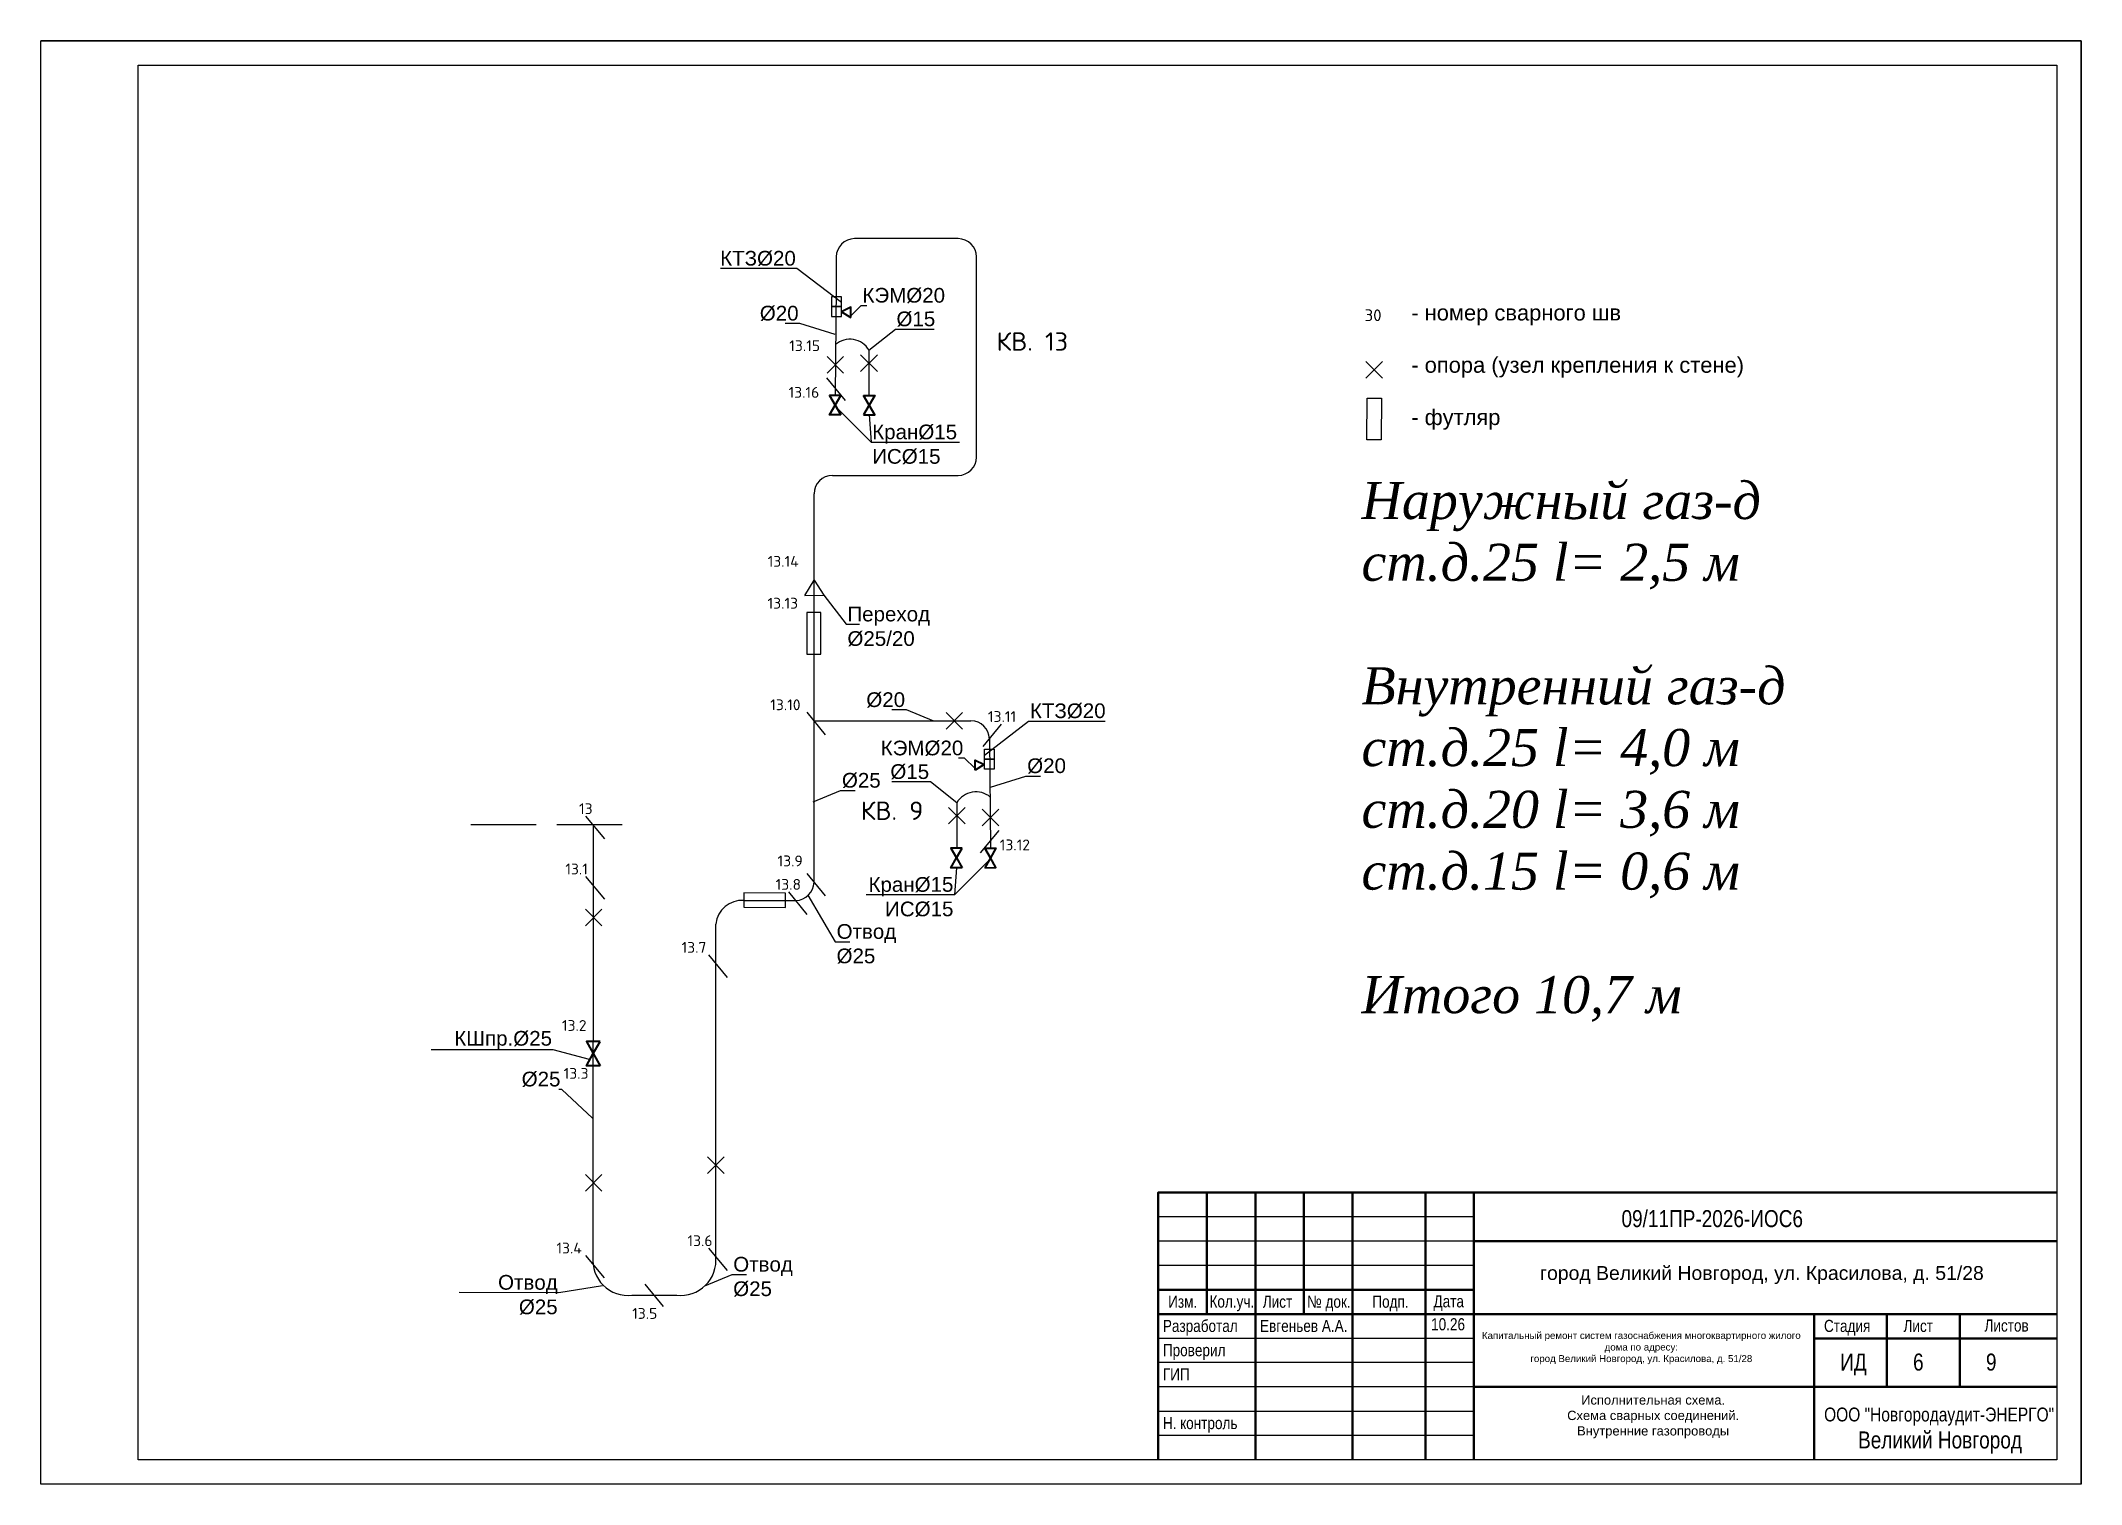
# Model space of a CAD drawing. Header units: inches. Extents: x -18856 to -7743, y 17097 to 24956.
import ezdxf
from ezdxf import colors
from ezdxf.entities.mleader import LeaderData, LeaderLine
from ezdxf.enums import TextEntityAlignment as Align
from ezdxf.math import Vec2, Vec3

# ---------------------------------------------------------------- set-up
doc = ezdxf.new("R2010")
doc.units = ezdxf.units.IN
doc.header["$MEASUREMENT"] = 0
doc.linetypes.add('ACAD_ISO02W100', pattern=[15, 12, -3])
doc.layers.get('0').update_dxf_attribs({"color": 18, "true_color": 0x000000})
for name, color, linetype, lineweight in [('анп Рамка жирная', 7, 'Continuous', 50), ('ГП_Таbлицы', 7, 'Continuous', 50), ('Трубы', 7, 'Continuous', 40)]:
    doc.layers.add(name, color=color, linetype=linetype, lineweight=lineweight)
doc.styles.add('ISO', font='arial.ttf')
doc.styles.add('PROFIL', font='simplex.shx')
doc.styles.get("Standard").update_dxf_attribs({"font": 'arial.ttf'})
doc.mleader_styles.duplicate_entry("Standard", '')

msp = doc.modelspace()

# ---------------------------------------------------------------- linework, layer by layer
at = {"color": 18, "true_color": 0x000000}
for p, q in [((-13860, 23879), (-14424, 23879)), ((-14524, 23779), (-14524, 23619)), ((-13760, 22690), (-13760, 23779)), ((-14346, 23272), (-14346, 23026)), ((-14545, 22590), (-13860, 22590)), ((-14645, 21254), (-14645, 22490)), ((-14645, 20376), (-14645, 21254)), ((-14645, 21254), (-13790, 21254)), ((-13867, 20808), (-13868, 20561)), ((-16159, 20687), (-16514, 20687)), ((-15690, 20687), (-16046, 20687)), ((-15848, 20685), (-15850, 18330)), ((-15027, 20276), (-14745, 20276)), ((-15180, 18336), (-15180, 20147)), ((-15636, 18126), (-15393, 18126))]:
    msp.add_line(p, q, dxfattribs=at)
at = {"color": 0}
for p, q in [((-14524, 23619), (-14529, 23025)), ((-14484, 23146), (-14574, 23237)), ((-14484, 23237), (-14574, 23146)), ((-14391, 23156), (-14300, 23247)), ((-14391, 23247), (-14300, 23156)), ((-14474, 22998), (-14576, 23121)), ((-11640, 23120), (-11549, 23210)), ((-11640, 23210), (-11549, 23120)), ((-14695, 21936), (-14645, 22020)), ((-14645, 22020), (-14592, 21938)), ((-14695, 21936), (-14592, 21938)), ((-14582, 21178), (-14683, 21300)), ((-13926, 21209), (-13836, 21299)), ((-13926, 21299), (-13836, 21209)), ((-13724, 21113), (-13623, 21236)), ((-13690, 21155), (-13684, 20561)), ((-13822, 20692), (-13913, 20782)), ((-13822, 20782), (-13913, 20692)), ((-15785, 20612), (-15887, 20734)), ((-13730, 20682), (-13639, 20773)), ((-13730, 20773), (-13639, 20682)), ((-13739, 20534), (-13637, 20657)), ((-15785, 20283), (-15887, 20406)), ((-14582, 20300), (-14683, 20423)), ((-15800, 20137), (-15890, 20228)), ((-15800, 20228), (-15890, 20137)), ((-14682, 20200), (-14783, 20323)), ((-15116, 19857), (-15218, 19979)), ((-15800, 18693), (-15890, 18783)), ((-15800, 18783), (-15890, 18692)), ((-15135, 18879), (-15226, 18789)), ((-15135, 18789), (-15225, 18879)), ((-15786, 18220), (-15888, 18342)), ((-15116, 18260), (-15218, 18382)), ((-15464, 18065), (-15565, 18187))]:
    msp.add_line(p, q, dxfattribs=at)
for points in [[(-14496, 23563), (-14550, 23563), (-14550, 23509), (-14496, 23509)], [(-14496, 23509), (-14550, 23509), (-14550, 23455), (-14496, 23455)], [(-11634, 22784), (-11633, 23011), (-11555, 23011), (-11556, 22784)], [(-14607, 21616), (-14607, 21843), (-14685, 21843), (-14685, 21616)], [(-13717, 21099), (-13663, 21099), (-13663, 21045), (-13717, 21045)], [(-13717, 21045), (-13663, 21045), (-13663, 20991), (-13717, 20991)], [(-15027, 20239), (-14800, 20238), (-14800, 20316), (-15027, 20317)]]:
    msp.add_lwpolyline(points, close=True, dxfattribs=at)
at = {"color": 0, "lineweight": 40}
for points in [[(-14445, 23449), (-14445, 23505), (-14495, 23480)], [(-14499, 23025), (-14560, 23025), (-14529, 22972)], [(-14375, 23024), (-14314, 23025), (-14345, 22972)], [(-14499, 22919), (-14560, 22919), (-14529, 22972)], [(-14375, 22919), (-14314, 22919), (-14345, 22972)], [(-13768, 20985), (-13768, 21040), (-13718, 21016)], [(-13838, 20560), (-13899, 20560), (-13869, 20507)], [(-13715, 20560), (-13654, 20560), (-13684, 20507)], [(-13838, 20454), (-13899, 20454), (-13869, 20507)], [(-13715, 20454), (-13654, 20455), (-13684, 20507)], [(-15809, 19508), (-15885, 19508), (-15847, 19442)], [(-15809, 19376), (-15885, 19376), (-15847, 19442)]]:
    msp.add_lwpolyline(points, close=True, dxfattribs=at)
at = {"color": 18, "true_color": 0x000000}
for centre, radius, start, end in [((-14424, 23779), 100, 90, 180), ((-13860, 23779), 100, 0, 90), ((-13860, 22690), 100, 270, 0), ((-14545, 22490), 100, 90, 180), ((-13790, 21154), 100, 0.5088, 90), ((-14745, 20376), 100, 270, 0), ((-15037, 20133), 143, 86.1087, 174.4784), ((-15658, 18317), 192, 174.4405, 276.4466), ((-15371, 18317), 192, 263.5534, 5.5595)]:
    msp.add_arc(centre, radius, start, end, dxfattribs=at)
at = {"color": 0}
for centre, start, end in [((-14450, 23209), 31.0909, 129.8698), ((-13763, 20745), 50.1302, 148.9091)]:
    msp.add_arc(centre, 122, start, end, dxfattribs=at)
at = {"layer": 'анп Рамка жирная', "color": 7, "lineweight": 30, "ltscale": 0.001}
for p, q in [((-18856, 24956), (-7743, 24956)), ((-18856, 17097), (-18856, 24956)), ((-7743, 24956), (-18856, 24956)), ((-7743, 24956), (-7743, 17097)), ((-18327, 17230), (-18327, 24824)), ((-18327, 24824), (-7875, 24824)), ((-7875, 24824), (-7875, 17230)), ((-7875, 17230), (-18327, 17230)), ((-7743, 17097), (-18856, 17097))]:
    msp.add_line(p, q, dxfattribs=at)
at = {"layer": 'анп Рамка жирная', "color": 0, "lineweight": 30, "ltscale": 0.001}
msp.add_line((-7743, 17097), (-7743, 24956), dxfattribs=at)
at = {"layer": 'ГП_Таbлицы', "color": 7}
for p, q in [((-12506, 18685), (-12506, 18023)), ((-12241, 18685), (-12241, 17230)), ((-11977, 18685), (-11977, 18023)), ((-11712, 18685), (-11712, 17230)), ((-11315, 18685), (-11315, 17230)), ((-11051, 18685), (-11051, 17230)), ((-11051, 18420), (-7875, 18420)), ((-11051, 18156), (-12771, 18156)), ((-12771, 18023), (-7875, 18023)), ((-9198, 18023), (-9198, 17230)), ((-8802, 18023), (-8802, 17627)), ((-8405, 18023), (-8405, 17627)), ((-9198, 17891), (-7875, 17891)), ((-11051, 17627), (-7875, 17627))]:
    msp.add_line(p, q, dxfattribs=at)
at = {"layer": 'ГП_Таbлицы', "color": 7, "lineweight": -3}
for p, q in [((-11051, 18553), (-12771, 18553)), ((-11051, 18420), (-12771, 18420)), ((-11051, 18288), (-12771, 18288)), ((-11051, 17891), (-12771, 17891)), ((-11051, 17759), (-12771, 17759)), ((-11051, 17627), (-12771, 17627)), ((-11051, 17494), (-12771, 17494)), ((-11051, 17362), (-12771, 17362))]:
    msp.add_line(p, q, dxfattribs=at)
at = {"layer": 'ГП_Таbлицы', "color": 7}
msp.add_lwpolyline([(-12771, 17230), (-12771, 18685), (-7875, 18685)], dxfattribs=at)

# ---------------------------------------------------------------- texts
at = {"color": 0, "style": 'PROFIL'}
for s, height, p in [('30', 63.9, (-11600, 23462)), ('КВ. 13', 100, (-13456, 23319)), ('13.15', 59, (-14696, 23296)), ('13.16', 59, (-14700, 23042)), ('13.14', 59, (-14813, 22122)), ('13.13', 59, (-14815, 21894)), ('13.10', 59, (-14801, 21341)), ('13.11', 59, (-13621, 21277)), ('13', 59, (-15888, 20775)), ('КВ. 9', 100, (-14220, 20764)), ('13.12', 59, (-13551, 20578)), ('13.1', 59, (-15938, 20447)), ('13.9', 59, (-14775, 20491)), ('13.8', 59, (-14785, 20363)), ('13.7', 59, (-15299, 20020)), ('13.2', 59, (-15951, 19595)), ('13.3', 59, (-15941, 19334)), ('13.6', 59, (-15266, 18423)), ('13.4', 59, (-15979, 18383)), ('13.5', 59, (-15567, 18027))]:
    msp.add_text(s, height=height, dxfattribs=at).set_placement(p, align=Align.MIDDLE)
at = {"insert": (-11889, 23661), "char_height": 85.38, "attachment_point": 1}
msp.add_mtext_dynamic_manual_height_columns('\\P               - номер сварного шв\\P\\P               - опора (узел крепления к стене)\\P\\P               - футляр', width=4332.81, gutter_width=2.67, heights=[-823], dxfattribs=at)
at = {"lineweight": 25, "insert": (-11663, 22554), "char_height": 201.74, "width": 3302.93, "attachment_point": 1}
msp.add_mtext('{\\fTimes New Roman|b0|i1|c204|p18;Наружный газ-д\\Pст.д.25 \\fTimes New Roman|b0|i1|c0|p18;l= \\fTimes New Roman|b0|i1|c204|p18;2,5 м\\P\\PВнутренний газ-д\\Pст.д.25 l= 4,0 м\\Pст.д.20 l= 3,6 м\\Pст.д.15 l= 0,6 м\\P\\PИтого 10,7 м}', dxfattribs=at)
at = {"layer": 'ГП_Таbлицы', "color": 7, "style": 'ISO', "width": 0.8}
for s, height, p in [('09/11ПР-2026-ИОС6', 92.61, (-10247, 18497)), ('Изм.', 66.1, (-12716, 18058)), ('Кол.уч.', 66.1, (-12491, 18059)), ('Лист', 66.1, (-12201, 18058)), ('№ док.', 66.1, (-11959, 18058)), ('Подп.', 66.1, (-11604, 18058)), ('Дата', 66.1, (-11271, 18060)), ('Разработал', 66.1, (-12745, 17926)), ('Евгеньев А.А.', 66.15, (-12216, 17926)), ('10.26', 66.1, (-11284, 17935)), ('Стадия', 66.1, (-9144, 17926)), ('Лист', 66.1, (-8711, 17926)), ('Листов', 66.1, (-8270, 17928)), ('Проверил', 66.1, (-12745, 17794)), ('ИД', 92.6, (-9056, 17716)), ('6', 92.6, (-8659, 17716)), ('9', 92.6, (-8262, 17716)), ('ГИП', 66.1, (-12745, 17662)), ('Н. контроль', 66.15, (-12745, 17397))]:
    msp.add_text(s, height=height, dxfattribs=at).set_placement(p)
for s, height, p in [('ООО "Новгородаудит-ЭНЕРГО"', 75.6, (-8517, 17439)), ('Великий Новгород', 92.61, (-8512, 17292))]:
    msp.add_text(s, height=height, dxfattribs=at).set_placement(p, align=Align.CENTER)
at = {"layer": 'Трубы', "linetype": 'ACAD_ISO02W100', "attachment_point": 1}
for s, width, heights, insert, char_height in [('\\pxt26;город Великий Новгород, ул. Красилова, д. 51/28', 3046.88, [-99.1], (-10691, 18285), 75.6), ('\\pxa0.66667,sm1,qc;Капитальный ремонт систем газоснабжения многоквартирного жилого дома по адресу:\\P\\pa0.25,s*,t26;город Великий Новгород, ул. Красилова, д. 51/28', 1770, [-202], (-11024, 17926), 37.8), ('\\pxa0.66667,sm1,qc;Исполнительная схема.\\PСхема сварных соединений.\\PВнутренние газопроводы', 1916.71, [-303], (-11033, 17581), 50.4)]:
    msp.add_mtext_dynamic_manual_height_columns(s, width=width, gutter_width=3.15, heights=heights, dxfattribs=dict(at, insert=insert, char_height=char_height))

# ---------------------------------------------------------------- leaders
at = {"color": 0}
ml = msp.add_multileader_mtext('', dxfattribs=at)
ml.set_content('КТЗ%%C20')
ml.set_leader_properties(color=256)
ml.build(insert=Vec2(0, 0))
ml.multileader.update_dxf_attribs({"has_dogleg": 0, "text_left_attachment_type": 6, "text_right_attachment_type": 6, "dogleg_length": 2, "arrow_head_size": 0})
ctx = ml.context
ctx.base_point, ctx.char_height, ctx.arrow_head_size, ctx.landing_gap_size, ctx.plane_origin, ctx.plane_x_axis, ctx.plane_y_axis = Vec3(-15149, 23717), 80, 0, 6.45, Vec3(-13976, 23588), Vec3(0.999999, -0.001459, 0), Vec3(0.001459, 0.999999, 0)
ctx.left_attachment, ctx.right_attachment, ctx.text_align_type = 6, 6, 2
notes = []
notes.append((ctx, [(0, (1, 1, 0), (-14736, 23716), (-0.999999, 0.001459, 0), 2, [(0, [(-14496, 23531)], 0, [])])]))
ctx.mtext.insert, ctx.mtext.text_direction, ctx.mtext.rotation, ctx.mtext.width, ctx.mtext.defined_height, ctx.mtext.alignment, ctx.mtext.flow_direction = Vec3(-14744, 23812), Vec3(0.999999, -0.001459, 0), 6.281727, 419.1, 0.431, 3, 5
ml = msp.add_multileader_mtext('', dxfattribs=at)
ml.set_content('КЭМ%%C20')
ml.set_leader_properties(color=256)
ml.build(insert=Vec2(0, 0))
ml.multileader.update_dxf_attribs({"has_dogleg": 0, "text_left_attachment_type": 6, "text_right_attachment_type": 6, "dogleg_length": 2, "arrow_head_size": 0})
ctx = ml.context
ctx.base_point, ctx.char_height, ctx.arrow_head_size, ctx.landing_gap_size, ctx.plane_origin, ctx.plane_x_axis, ctx.plane_y_axis = Vec3(-14388, 23515), 80, 0, 6.45, Vec3(-12632, 23361), Vec3(0.999999, -0.001459, 0), Vec3(0.001459, 0.999999, 0)
ctx.left_attachment, ctx.right_attachment = 6, 6
notes.append((ctx, [(1, (1, 1, 0), (-14390, 23515), (0.999999, -0.001459, 0), 2, [(0, [(-14445, 23459)], 0, [])])]))
ctx.mtext.insert, ctx.mtext.text_direction, ctx.mtext.rotation, ctx.mtext.width, ctx.mtext.defined_height, ctx.mtext.flow_direction = Vec3(-14381, 23611), Vec3(0.999999, -0.001459, 0), 6.281727, 24.57, 12.2, 5
ml = msp.add_multileader_mtext('', dxfattribs=at)
ml.set_content('%%C20')
ml.set_leader_properties(color=256)
ml.build(insert=Vec2(0, 0))
ml.multileader.update_dxf_attribs({"has_dogleg": 0, "text_left_attachment_type": 6, "text_right_attachment_type": 6, "dogleg_length": 2, "arrow_head_size": 0})
ctx = ml.context
ctx.base_point, ctx.char_height, ctx.arrow_head_size, ctx.landing_gap_size, ctx.plane_origin, ctx.plane_x_axis, ctx.plane_y_axis = Vec3(-14937, 23418), 80, 0, 6.45, Vec3(-13939, 22753), Vec3(0.999999, -0.001459, 0), Vec3(0.001459, 0.999999, 0)
ctx.left_attachment, ctx.right_attachment, ctx.text_align_type = 6, 6, 2
notes.append((ctx, [(0, (1, 1, 0), (-14721, 23417), (-0.999999, 0.001459, 0), 2, [(1, [(-14530, 23357)], 0, [])])]))
ctx.mtext.insert, ctx.mtext.text_direction, ctx.mtext.rotation, ctx.mtext.width, ctx.mtext.defined_height, ctx.mtext.alignment, ctx.mtext.flow_direction = Vec3(-14729, 23513), Vec3(0.999999, -0.001459, 0), 6.281727, 71.66, 96, 3, 5
ml = msp.add_multileader_mtext('', dxfattribs=at)
ml.set_content('%%C15')
ml.set_leader_properties(color=256)
ml.build(insert=Vec2(0, 0))
ml.multileader.update_dxf_attribs({"has_dogleg": 0, "text_left_attachment_type": 6, "text_right_attachment_type": 6, "dogleg_length": 2, "arrow_head_size": 0})
ctx = ml.context
ctx.base_point, ctx.char_height, ctx.arrow_head_size, ctx.landing_gap_size, ctx.plane_origin, ctx.plane_x_axis, ctx.plane_y_axis = Vec3(-14202, 23386), 80, 0, 6.45, Vec3(-14497, 23271), Vec3(0.999999, 0.001459, 0), Vec3(-0.001459, 0.999999, 0)
ctx.left_attachment, ctx.right_attachment = 6, 6
notes.append((ctx, [(0, (1, 1, 0), (-14204, 23386), (0.999999, 0.001459, 0), 2, [(0, [(-14346, 23272)], 0, [])])]))
ctx.mtext.insert, ctx.mtext.text_direction, ctx.mtext.rotation, ctx.mtext.flow_direction = Vec3(-14196, 23482), Vec3(0.999999, 0.001459, 0), 0.001459, 5
ml = msp.add_multileader_mtext('', dxfattribs=at)
ml.set_content('Кран%%C15\\PИС%%C15')
ml.set_leader_properties(color=256)
ml.build(insert=Vec2(0, 0))
ml.multileader.update_dxf_attribs({"has_dogleg": 0, "text_left_attachment_type": 6, "text_right_attachment_type": 6, "dogleg_length": 2, "arrow_head_size": 0})
ctx = ml.context
ctx.base_point, ctx.char_height, ctx.arrow_head_size, ctx.landing_gap_size, ctx.plane_origin, ctx.plane_x_axis, ctx.plane_y_axis = Vec3(-14334, 22771), 80, 0, 6.45, Vec3(-13855, 22476), Vec3(0.999999, -0.001459, 0), Vec3(0.001459, 0.999999, 0)
ctx.left_attachment, ctx.right_attachment = 6, 6
notes.append((ctx, [(1, (1, 1, 0), (-14336, 22771), (0.999999, -0.001459, 0), 2, [(0, [(-14521, 22957)], 0, []), (1, [(-14345, 22919)], 0, [])])]))
ctx.mtext.insert, ctx.mtext.text_direction, ctx.mtext.rotation, ctx.mtext.width, ctx.mtext.defined_height, ctx.mtext.flow_direction = Vec3(-14328, 22867), Vec3(0.999999, -0.001459, 0), 6.281727, 1277.78, 215, 5
ml = msp.add_multileader_mtext('', dxfattribs=at)
ml.set_content('\tПереход\\P%%C25/20')
ml.set_leader_properties(color=256)
ml.build(insert=Vec2(0, 0))
ml.multileader.update_dxf_attribs({"has_dogleg": 0, "text_left_attachment_type": 6, "text_right_attachment_type": 6, "dogleg_length": 2, "arrow_head_size": 0})
ctx = ml.context
ctx.base_point, ctx.char_height, ctx.arrow_head_size, ctx.landing_gap_size, ctx.plane_origin, ctx.plane_x_axis = Vec3(-14470, 21779), 80, 0, 6.45, Vec3(-13559, 22021), Vec3(1, 0, 0)
ctx.left_attachment, ctx.right_attachment = 6, 6
notes.append((ctx, [(1, (1, 1, 0), (-14472, 21779), (1, 0, 0), 2, [(0, [(-14592, 21938)], 0, [])])]))
ctx.mtext.insert, ctx.mtext.text_direction, ctx.mtext.width, ctx.mtext.flow_direction = Vec3(-14463, 21875), Vec3(1, 0, 0), 65.22, 5
ml = msp.add_multileader_mtext('', dxfattribs=at)
ml.set_content('%%C20')
ml.set_leader_properties(color=256)
ml.build(insert=Vec2(0, 0))
ml.multileader.update_dxf_attribs({"has_dogleg": 0, "text_left_attachment_type": 6, "text_right_attachment_type": 6, "dogleg_length": 2, "arrow_head_size": 0})
ctx = ml.context
ctx.base_point, ctx.char_height, ctx.arrow_head_size, ctx.landing_gap_size, ctx.plane_origin, ctx.plane_x_axis, ctx.plane_y_axis = Vec3(-14356, 21312), 80, 0, 6.45, Vec3(-14584, 20648), Vec3(0.999999, 0.001459, 0), Vec3(-0.001459, 0.999999, 0)
ctx.left_attachment, ctx.right_attachment, ctx.text_align_type = 6, 6, 2
notes.append((ctx, [(1, (1, 1, 0), (-14140, 21313), (-0.999999, -0.001459, 0), 2, [(1, [(-13993, 21252)], 0, [])])]))
ctx.mtext.insert, ctx.mtext.text_direction, ctx.mtext.rotation, ctx.mtext.width, ctx.mtext.defined_height, ctx.mtext.alignment, ctx.mtext.flow_direction = Vec3(-14149, 21409), Vec3(0.999999, 0.001459, 0), 0.001459, 71.66, 96, 3, 5
ml = msp.add_multileader_mtext('', dxfattribs=at)
ml.set_content('КТЗ%%C20')
ml.set_leader_properties(color=256)
ml.build(insert=Vec2(0, 0))
ml.multileader.update_dxf_attribs({"has_dogleg": 0, "text_left_attachment_type": 6, "text_right_attachment_type": 6, "dogleg_length": 2, "arrow_head_size": 0})
ctx = ml.context
ctx.base_point, ctx.char_height, ctx.arrow_head_size, ctx.landing_gap_size, ctx.plane_origin, ctx.plane_x_axis, ctx.plane_y_axis = Vec3(-13476, 21252), 80, 0, 6.45, Vec3(-14237, 21124), Vec3(0.999999, 0.001459, 0), Vec3(-0.001459, 0.999999, 0)
ctx.left_attachment, ctx.right_attachment = 6, 6
notes.append((ctx, [(0, (1, 1, 0), (-13478, 21252), (0.999999, 0.001459, 0), 2, [(0, [(-13717, 21066)], 0, [])])]))
ctx.mtext.insert, ctx.mtext.text_direction, ctx.mtext.rotation, ctx.mtext.width, ctx.mtext.defined_height, ctx.mtext.flow_direction = Vec3(-13469, 21348), Vec3(0.999999, 0.001459, 0), 0.001459, 419.1, 0.431, 5
ml = msp.add_multileader_mtext('', dxfattribs=at)
ml.set_content('КЭМ%%C20')
ml.set_leader_properties(color=256)
ml.build(insert=Vec2(0, 0))
ml.multileader.update_dxf_attribs({"has_dogleg": 0, "text_left_attachment_type": 6, "text_right_attachment_type": 6, "dogleg_length": 2, "arrow_head_size": 0})
ctx = ml.context
ctx.base_point, ctx.char_height, ctx.arrow_head_size, ctx.landing_gap_size, ctx.plane_origin, ctx.plane_x_axis, ctx.plane_y_axis = Vec3(-14274, 21050), 80, 0, 6.45, Vec3(-15581, 20897), Vec3(0.999999, 0.001459, 0), Vec3(-0.001459, 0.999999, 0)
ctx.left_attachment, ctx.right_attachment, ctx.text_align_type = 6, 6, 2
notes.append((ctx, [(1, (1, 1, 0), (-13824, 21050), (-0.999999, -0.001459, 0), 2, [(0, [(-13769, 20995)], 0, [])])]))
ctx.mtext.insert, ctx.mtext.text_direction, ctx.mtext.rotation, ctx.mtext.width, ctx.mtext.defined_height, ctx.mtext.alignment, ctx.mtext.flow_direction = Vec3(-13832, 21146), Vec3(0.999999, 0.001459, 0), 0.001459, 24.57, 12.2, 3, 5
ml = msp.add_multileader_mtext('', dxfattribs=at)
ml.set_content('%%C15')
ml.set_leader_properties(color=256)
ml.build(insert=Vec2(0, 0))
ml.multileader.update_dxf_attribs({"has_dogleg": 0, "text_left_attachment_type": 6, "text_right_attachment_type": 6, "dogleg_length": 2, "arrow_head_size": 0})
ctx = ml.context
ctx.base_point, ctx.char_height, ctx.arrow_head_size, ctx.landing_gap_size, ctx.plane_origin, ctx.plane_x_axis, ctx.plane_y_axis = Vec3(-14226, 20922), 80, 0, 6.45, Vec3(-13716, 20806), Vec3(0.999999, -0.001459, 0), Vec3(0.001459, 0.999999, 0)
ctx.left_attachment, ctx.right_attachment, ctx.text_align_type = 6, 6, 2
notes.append((ctx, [(0, (1, 1, 0), (-14009, 20921), (-0.999999, 0.001459, 0), 2, [(0, [(-13867, 20808)], 0, [])])]))
ctx.mtext.insert, ctx.mtext.text_direction, ctx.mtext.rotation, ctx.mtext.alignment, ctx.mtext.flow_direction = Vec3(-14018, 21017), Vec3(0.999999, -0.001459, 0), 6.281727, 3, 5
ml = msp.add_multileader_mtext('', dxfattribs=at)
ml.set_content('%%C20')
ml.set_leader_properties(color=256)
ml.build(insert=Vec2(0, 0))
ml.multileader.update_dxf_attribs({"has_dogleg": 0, "text_left_attachment_type": 6, "text_right_attachment_type": 6, "dogleg_length": 2, "arrow_head_size": 0})
ctx = ml.context
ctx.base_point, ctx.char_height, ctx.arrow_head_size, ctx.landing_gap_size, ctx.plane_origin, ctx.plane_x_axis, ctx.plane_y_axis = Vec3(-13491, 20953), 80, 0, 6.45, Vec3(-14274, 20289), Vec3(0.999999, 0.001459, 0), Vec3(-0.001459, 0.999999, 0)
ctx.left_attachment, ctx.right_attachment = 6, 6
notes.append((ctx, [(0, (1, 1, 0), (-13493, 20953), (0.999999, 0.001459, 0), 2, [(1, [(-13683, 20893)], 0, [])])]))
ctx.mtext.insert, ctx.mtext.text_direction, ctx.mtext.rotation, ctx.mtext.width, ctx.mtext.defined_height, ctx.mtext.flow_direction = Vec3(-13484, 21049), Vec3(0.999999, 0.001459, 0), 0.001459, 71.66, 96, 5
ml = msp.add_multileader_mtext('', dxfattribs=at)
ml.set_content('%%C25')
ml.set_leader_properties(color=256)
ml.build(insert=Vec2(0, 0))
ml.multileader.update_dxf_attribs({"has_dogleg": 0, "text_left_attachment_type": 6, "text_right_attachment_type": 6, "dogleg_length": 2, "arrow_head_size": 0})
ctx = ml.context
ctx.base_point, ctx.char_height, ctx.arrow_head_size, ctx.landing_gap_size, ctx.plane_origin, ctx.plane_x_axis, ctx.plane_y_axis = Vec3(-14500, 20874), 80, 0, 6.45, Vec3(-14058, 20209), Vec3(0.999999, -0.001459, 0), Vec3(0.001459, 0.999999, 0)
ctx.left_attachment, ctx.right_attachment = 6, 6
notes.append((ctx, [(1, (1, 1, 0), (-14502, 20874), (0.999999, -0.001459, 0), 2, [(1, [(-14649, 20813)], 0, [])])]))
ctx.mtext.insert, ctx.mtext.text_direction, ctx.mtext.rotation, ctx.mtext.width, ctx.mtext.defined_height, ctx.mtext.flow_direction = Vec3(-14493, 20970), Vec3(0.999999, -0.001459, 0), 6.281727, 71.66, 96, 5
ml = msp.add_multileader_mtext('', dxfattribs=at)
ml.set_content('Кран%%C15\\PИС%%C15')
ml.set_leader_properties(color=256)
ml.build(insert=Vec2(0, 0))
ml.multileader.update_dxf_attribs({"has_dogleg": 0, "text_left_attachment_type": 6, "text_right_attachment_type": 6, "dogleg_length": 2, "arrow_head_size": 0})
ctx = ml.context
ctx.base_point, ctx.char_height, ctx.arrow_head_size, ctx.landing_gap_size, ctx.plane_origin, ctx.plane_x_axis, ctx.plane_y_axis = Vec3(-14341, 20306), 80, 0, 6.45, Vec3(-14358, 20011), Vec3(0.999999, 0.001459, 0), Vec3(-0.001459, 0.999999, 0)
ctx.left_attachment, ctx.right_attachment, ctx.text_align_type = 6, 6, 2
notes.append((ctx, [(1, (1, 1, 0), (-13877, 20307), (-0.999999, -0.001459, 0), 2, [(0, [(-13692, 20493)], 0, []), (1, [(-13869, 20454)], 0, [])])]))
ctx.mtext.insert, ctx.mtext.text_direction, ctx.mtext.rotation, ctx.mtext.width, ctx.mtext.defined_height, ctx.mtext.alignment, ctx.mtext.flow_direction = Vec3(-13886, 20403), Vec3(0.999999, 0.001459, 0), 0.001459, 1277.78, 215, 3, 5
ml = msp.add_multileader_mtext('', dxfattribs=at)
ml.set_content('Отвод %%C25')
ml.set_leader_properties(color=256)
ml.build(insert=Vec2(0, 0))
ml.multileader.update_dxf_attribs({"has_dogleg": 0, "text_left_attachment_type": 6, "text_right_attachment_type": 6, "dogleg_length": 2, "arrow_head_size": 0})
ctx = ml.context
ctx.base_point, ctx.char_height, ctx.arrow_head_size, ctx.landing_gap_size, ctx.plane_origin, ctx.plane_x_axis, ctx.plane_y_axis = Vec3(-14529, 20051), 80, 0, 6.45, Vec3(-14087, 19700), Vec3(0.999999, -0.001459, 0), Vec3(0.001459, 0.999999, 0)
ctx.left_attachment, ctx.right_attachment = 6, 6
notes.append((ctx, [(1, (1, 1, 0), (-14531, 20051), (0.999999, -0.001459, 0), 2, [(1, [(-14678, 20304)], 0, [])])]))
ctx.mtext.insert, ctx.mtext.text_direction, ctx.mtext.rotation, ctx.mtext.width, ctx.mtext.defined_height, ctx.mtext.flow_direction = Vec3(-14522, 20147), Vec3(0.999999, -0.001459, 0), 6.281727, 71.25, 377, 5
ml = msp.add_multileader_mtext('', dxfattribs=at)
ml.set_content('\tКШпр.%%C25')
ml.set_leader_properties(color=256)
ml.build(insert=Vec2(0, 0))
ml.multileader.update_dxf_attribs({"has_dogleg": 0, "text_left_attachment_type": 6, "text_right_attachment_type": 6, "dogleg_length": 2, "arrow_head_size": 0})
ctx = ml.context
ctx.base_point, ctx.char_height, ctx.arrow_head_size, ctx.landing_gap_size, ctx.plane_origin, ctx.plane_x_axis = Vec3(-16917, 19463), 80, 0, 6.45, Vec3(-15180, 19300), Vec3(1, 0, 0)
ctx.left_attachment, ctx.right_attachment, ctx.text_align_type = 6, 6, 2
notes.append((ctx, [(0, (1, 1, 0), (-16063, 19463), (-1, 0, 0), 2, [(0, [(-15867, 19409)], 0, [])])]))
ctx.mtext.insert, ctx.mtext.text_direction, ctx.mtext.width, ctx.mtext.defined_height, ctx.mtext.alignment, ctx.mtext.flow_direction = Vec3(-16072, 19565), Vec3(1, 0, 0), 952.54, 54.9, 3, 5
ml = msp.add_multileader_mtext('', dxfattribs=at)
ml.set_content('%%C25')
ml.set_leader_properties(color=256)
ml.build(insert=Vec2(0, 0))
ml.multileader.update_dxf_attribs({"has_dogleg": 0, "text_left_attachment_type": 6, "text_right_attachment_type": 6, "dogleg_length": 2, "arrow_head_size": 0})
ctx = ml.context
ctx.base_point, ctx.char_height, ctx.arrow_head_size, ctx.landing_gap_size, ctx.plane_origin, ctx.plane_x_axis, ctx.plane_y_axis = Vec3(-16234, 19248), 80, 0, 6.45, Vec3(-15409, 19111), Vec3(0.999999, -0.001459, 0), Vec3(0.001459, 0.999999, 0)
ctx.left_attachment, ctx.right_attachment, ctx.text_align_type = 6, 6, 2
notes.append((ctx, [(0, (1, 1, 0), (-16017, 19247), (-0.999999, 0.001459, 0), 2, [(0, [(-15852, 19090)], 0, [])])]))
ctx.mtext.insert, ctx.mtext.text_direction, ctx.mtext.rotation, ctx.mtext.width, ctx.mtext.alignment, ctx.mtext.flow_direction = Vec3(-16026, 19343), Vec3(0.999999, -0.001459, 0), 6.281727, 9.72, 3, 5
ml = msp.add_multileader_mtext('', dxfattribs=at)
ml.set_content('Отвод %%C25')
ml.set_leader_properties(color=256)
ml.build(insert=Vec2(0, 0))
ml.multileader.update_dxf_attribs({"has_dogleg": 0, "text_left_attachment_type": 6, "text_right_attachment_type": 6, "dogleg_length": 2, "arrow_head_size": 0})
ctx = ml.context
ctx.base_point, ctx.char_height, ctx.arrow_head_size, ctx.landing_gap_size, ctx.plane_origin, ctx.plane_x_axis, ctx.plane_y_axis = Vec3(-16364, 18141), 80, 0, 6.45, Vec3(-15206, 17574), Vec3(0.999999, -0.001459, 0), Vec3(0.001459, 0.999999, 0)
ctx.left_attachment, ctx.right_attachment, ctx.text_align_type = 6, 6, 2
notes.append((ctx, [(0, (1, 1, 0), (-16033, 18140), (-0.999999, 0.001459, 0), 2, [(1, [(-15797, 18178)], 0, [])])]))
ctx.mtext.insert, ctx.mtext.text_direction, ctx.mtext.rotation, ctx.mtext.width, ctx.mtext.defined_height, ctx.mtext.alignment, ctx.mtext.flow_direction = Vec3(-16041, 18236), Vec3(0.999999, -0.001459, 0), 6.281727, 530.79, 362, 3, 5
ml = msp.add_multileader_mtext('', dxfattribs=at)
ml.set_content('Отвод %%C25')
ml.set_leader_properties(color=256)
ml.build(insert=Vec2(0, 0))
ml.multileader.update_dxf_attribs({"has_dogleg": 0, "text_left_attachment_type": 6, "text_right_attachment_type": 6, "dogleg_length": 2, "arrow_head_size": 0})
ctx = ml.context
ctx.base_point, ctx.char_height, ctx.arrow_head_size, ctx.landing_gap_size, ctx.plane_origin, ctx.plane_x_axis, ctx.plane_y_axis = Vec3(-15091, 18239), 80, 0, 6.45, Vec3(-14649, 17574), Vec3(0.999999, -0.001459, 0), Vec3(0.001459, 0.999999, 0)
ctx.left_attachment, ctx.right_attachment = 6, 6
notes.append((ctx, [(1, (1, 1, 0), (-15093, 18239), (0.999999, -0.001459, 0), 2, [(1, [(-15240, 18178)], 0, [])])]))
ctx.mtext.insert, ctx.mtext.text_direction, ctx.mtext.rotation, ctx.mtext.width, ctx.mtext.defined_height, ctx.mtext.flow_direction = Vec3(-15085, 18335), Vec3(0.999999, -0.001459, 0), 6.281727, 71.66, 96, 5
for ctx, leaders in notes:
    for number, flags, end, landing, length, lines in leaders:
        leader = LeaderData()
        leader.index, (leader.has_last_leader_line, leader.has_dogleg_vector, leader.attachment_direction) = number, flags
        leader.last_leader_point, leader.dogleg_vector, leader.dogleg_length = Vec3(end), Vec3(landing), length
        for number, points, colour, breaks in lines:
            line = LeaderLine()
            line.index, line.vertices, line.color, line.breaks = number, Vec3.list(points), colors.encode_raw_color(colour), breaks
            leader.lines.append(line)
        ctx.leaders.append(leader)

doc.saveas('drawing.dxf')
